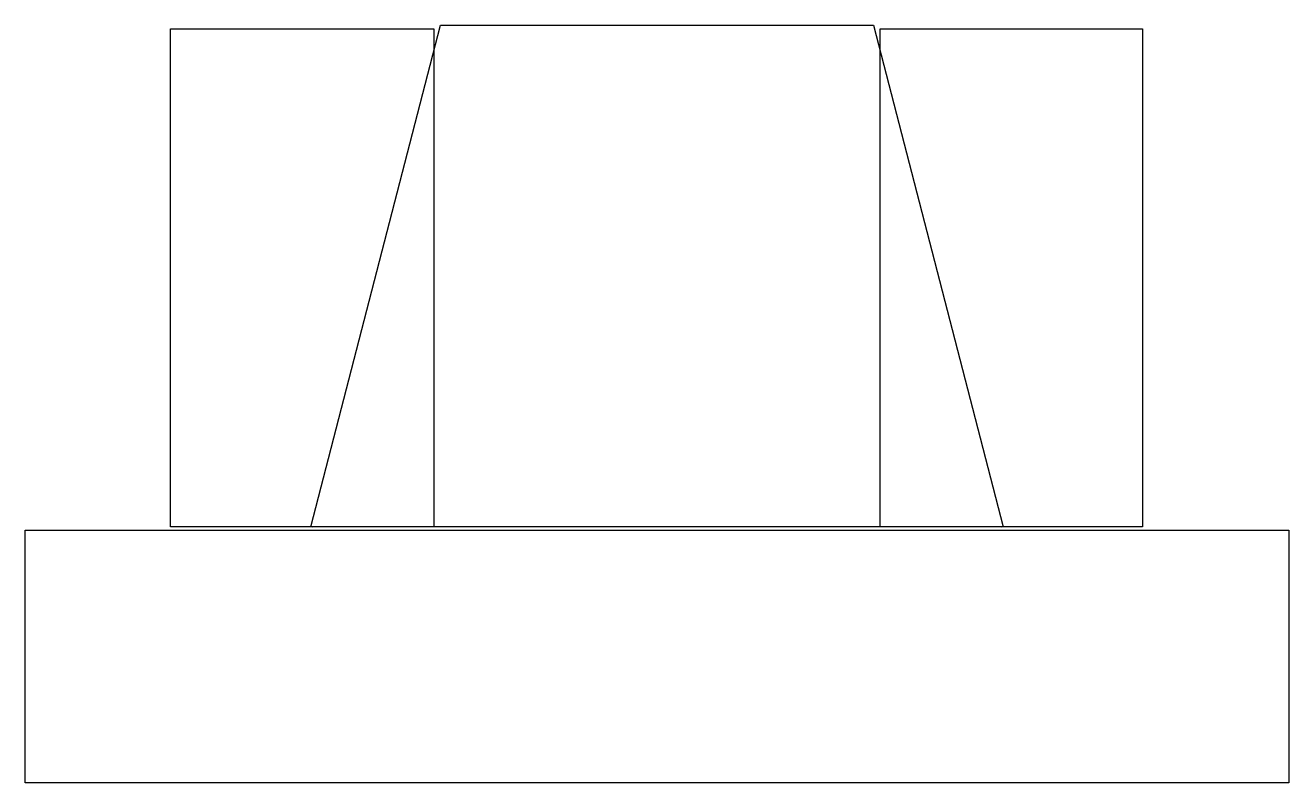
# Model space of a CAD drawing. Header units: millimetres. Extents: x 10 to 740, y -1798 to -1360.
import ezdxf

# ---------------------------------------------------------------- set-up
doc = ezdxf.new("R2010")
doc.units = ezdxf.units.MM
doc.layers.get('0').update_dxf_attribs({"linetype": 'CONTINUOUS'})

msp = doc.modelspace()

# ---------------------------------------------------------------- linework, layer by layer
for points in [[(94, -1362), (246, -1362), (246, -1650), (94, -1650)], [(573.97, -1650), (176.03, -1650), (175.97, -1650.25), (175, -1650), (250, -1360), (500, -1360), (575, -1650), (574.03, -1650.25)], [(504, -1362), (655.55, -1362), (655.55, -1650), (504, -1650)], [(10, -1652), (740, -1652), (740, -1798), (10, -1798)]]:
    msp.add_lwpolyline(points, close=True)

doc.saveas('drawing.dxf')
